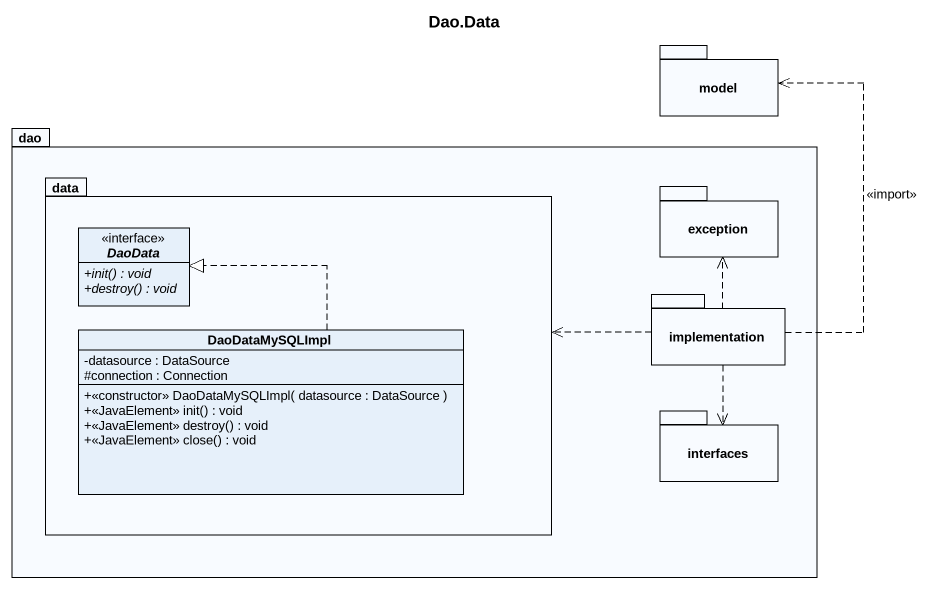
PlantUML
@startuml
title Dao.Data
hide circle
hide empty members
skinparam classAttributeIconSize 0
package model {
}
package dao {
  package data {
    interface DaoData {
      {abstract} +init() : void
      {abstract} +destroy() : void
    }
    class DaoDataMySQLImpl {
      -datasource : DataSource
      #connection : Connection
      +<<constructor>> DaoDataMySQLImpl( datasource : DataSource )
      +<<JavaElement>> init() : void
      +<<JavaElement>> destroy() : void
      +<<JavaElement>> close() : void
    }
  }
  package "exception" as exception_ {
  }
  package implementation {
  }
  package interfaces {
  }
}
implementation .up.> model : <<import>>
implementation .left.> data
implementation .up.> exception_
implementation ..> interfaces
DaoDataMySQLImpl .up.|> DaoData
@enduml
